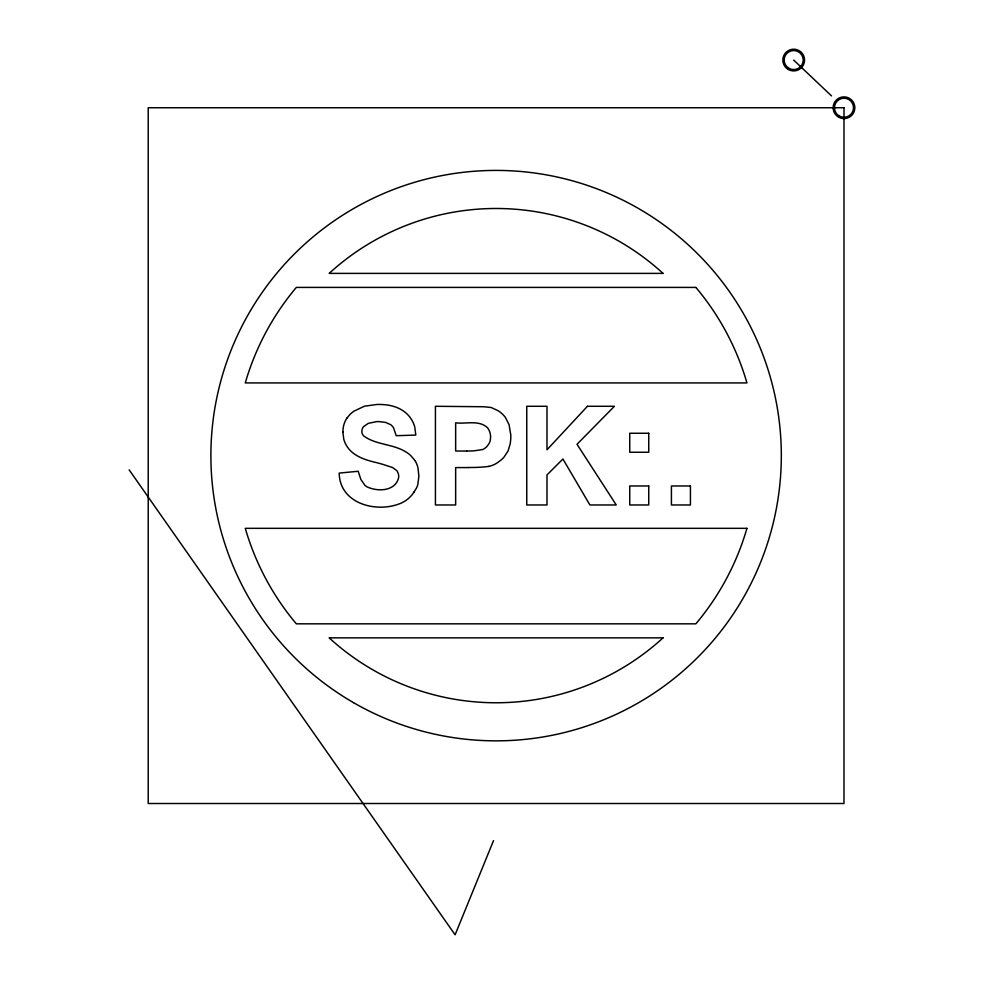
<?xml version="1.0" encoding="UTF-8"?>
<svg xmlns="http://www.w3.org/2000/svg" width="984" height="984" viewBox="0 0 984 984"><rect width="100%" height="100%" fill="white"/><g stroke="black" fill="none" stroke-linecap="round" stroke-linejoin="round"><path stroke-width="1.48" d="M493.537 840.594L455.1 934.8L129.15 469.86M413.969 492.098L416.293 488.396A22.263 22.263 0 0 0 417.806 484.595L418.877 476.158L417.954 467.806A26.642 26.642 0 0 0 415.199 460.832M347.155 417.929L348.951 415.642A26.74 26.74 0 0 1 353.92 411.164L364.511 406.183L377.044 404.461A68.486 68.486 0 0 1 382.874 404.584C393.637 405.076 404.953 409.344 410.992 418.741A27.859 27.859 0 0 1 414.768 427.007L415.814 435.088L396.195 435.703L393.612 427.942A13.358 13.358 0 0 0 390.685 424.67L385.691 422.443L379.443 421.619A36.125 36.125 0 0 0 376.38 421.669L368.311 423.341L363.404 426.761A7.798 7.798 0 0 0 361.891 431.865L361.928 432.308A6.285 6.285 0 0 0 363.674 435.9C376.196 445.248 393.711 443.747 406.736 452.48A25.867 25.867 0 0 1 411.017 455.863L415.199 460.832M488.753 466.354L491.508 465.678A24.711 24.711 0 0 0 499.146 461.422A23.075 23.075 0 0 0 503.931 457.24L508.088 450.93L510.167 443.907A43.554 43.554 0 0 0 510.782 434.953L509.072 424.707L505.309 417.314A26.654 26.654 0 0 0 498.039 410.685L491.201 407.511L483.919 406.749L435.42 406.281L435.42 504.976L455.653 504.976L455.653 467.584L468.519 467.584M466.687 451.029L455.653 451.029L455.653 422.837C465.949 424.178 478.937 419.688 487.523 427.733A15.277 15.277 0 0 1 490.61 436.933L490.303 440.156A11.427 11.427 0 0 1 488.777 443.981L488.138 444.903A12.989 12.989 0 0 1 482.578 449.577L474.116 450.807A116.309 116.309 0 0 1 466.687 451.029M793.694 60.061L831.517 95.915M342.863 432.025L343.76 439.135A25.055 25.055 0 0 0 346.454 445.531C352.186 455.371 363.662 459.479 374.129 462.062A146.099 146.099 0 0 1 382.874 464.374L392.542 467.523L396.81 470.647A10.16 10.16 0 0 1 398.729 476.158A10.59 10.59 0 0 1 398.126 479.454C393.735 491.594 377.007 491.582 367.13 486.896A15.781 15.781 0 0 1 364.929 485.358L360.87 479.454L358.188 471.262L339.185 473.095C339.677 503.193 374.966 512.91 398.938 503.993A31.697 31.697 0 0 0 402.124 502.664L404.067 501.619A28.229 28.229 0 0 0 413.993 492.111M342.949 432.025A24.28 24.28 0 0 1 347.044 417.856M488.765 466.428A144.722 144.722 0 0 1 468.532 467.462M587.448 406.281L546.981 449.799L546.981 406.281L526.76 406.281L526.76 504.976L546.981 504.976L546.981 474.94L562.922 458.999L589.896 504.976L616.255 504.976L577.018 444.288L614.41 406.281L587.448 406.281M843.989 107.736L148.215 107.736L148.215 803.51L843.989 803.51L843.989 107.736M663.044 273.392L329.16 273.392A247.132 247.132 0 0 1 663.044 273.404M695.872 287.414L296.332 287.414A261.154 261.154 0 0 0 245.274 382.924L746.942 382.924A261.154 261.154 0 0 0 695.872 287.414M648.739 433.255L629.735 433.255L629.735 452.259L648.739 452.259L648.739 433.255M648.739 485.973L629.735 485.973L629.735 504.976L648.739 504.976L648.739 485.973M690.424 485.973L671.42 485.973L671.42 504.976L690.424 504.976L690.424 485.973M746.942 528.334L245.274 528.334A261.154 261.154 0 0 0 296.332 623.831L695.872 623.831A261.154 261.154 0 0 0 746.942 528.334M663.044 637.853L329.16 637.853A247.132 247.132 0 0 0 663.044 637.853M839.241 115.977A9.508 9.508 0 0 0 853.509 107.736A9.508 9.508 0 0 0 839.241 99.495A9.508 9.508 0 0 0 839.241 115.977M838.565 117.145A10.861 10.861 0 0 0 854.85 107.736A10.861 10.861 0 0 0 838.565 98.326A10.861 10.861 0 0 0 838.565 117.145M788.934 68.302A9.508 9.508 0 0 0 803.202 60.061A9.508 9.508 0 0 0 788.934 51.82A9.508 9.508 0 0 0 788.934 68.302M788.258 69.47A10.861 10.861 0 0 0 804.555 60.061A10.861 10.861 0 0 0 788.258 50.651A10.861 10.861 0 0 0 788.258 69.47M353.49 702.638A285.225 285.225 0 0 0 781.321 455.629A285.225 285.225 0 0 0 353.49 208.62A285.225 285.225 0 0 0 353.49 702.638"/></g></svg>
